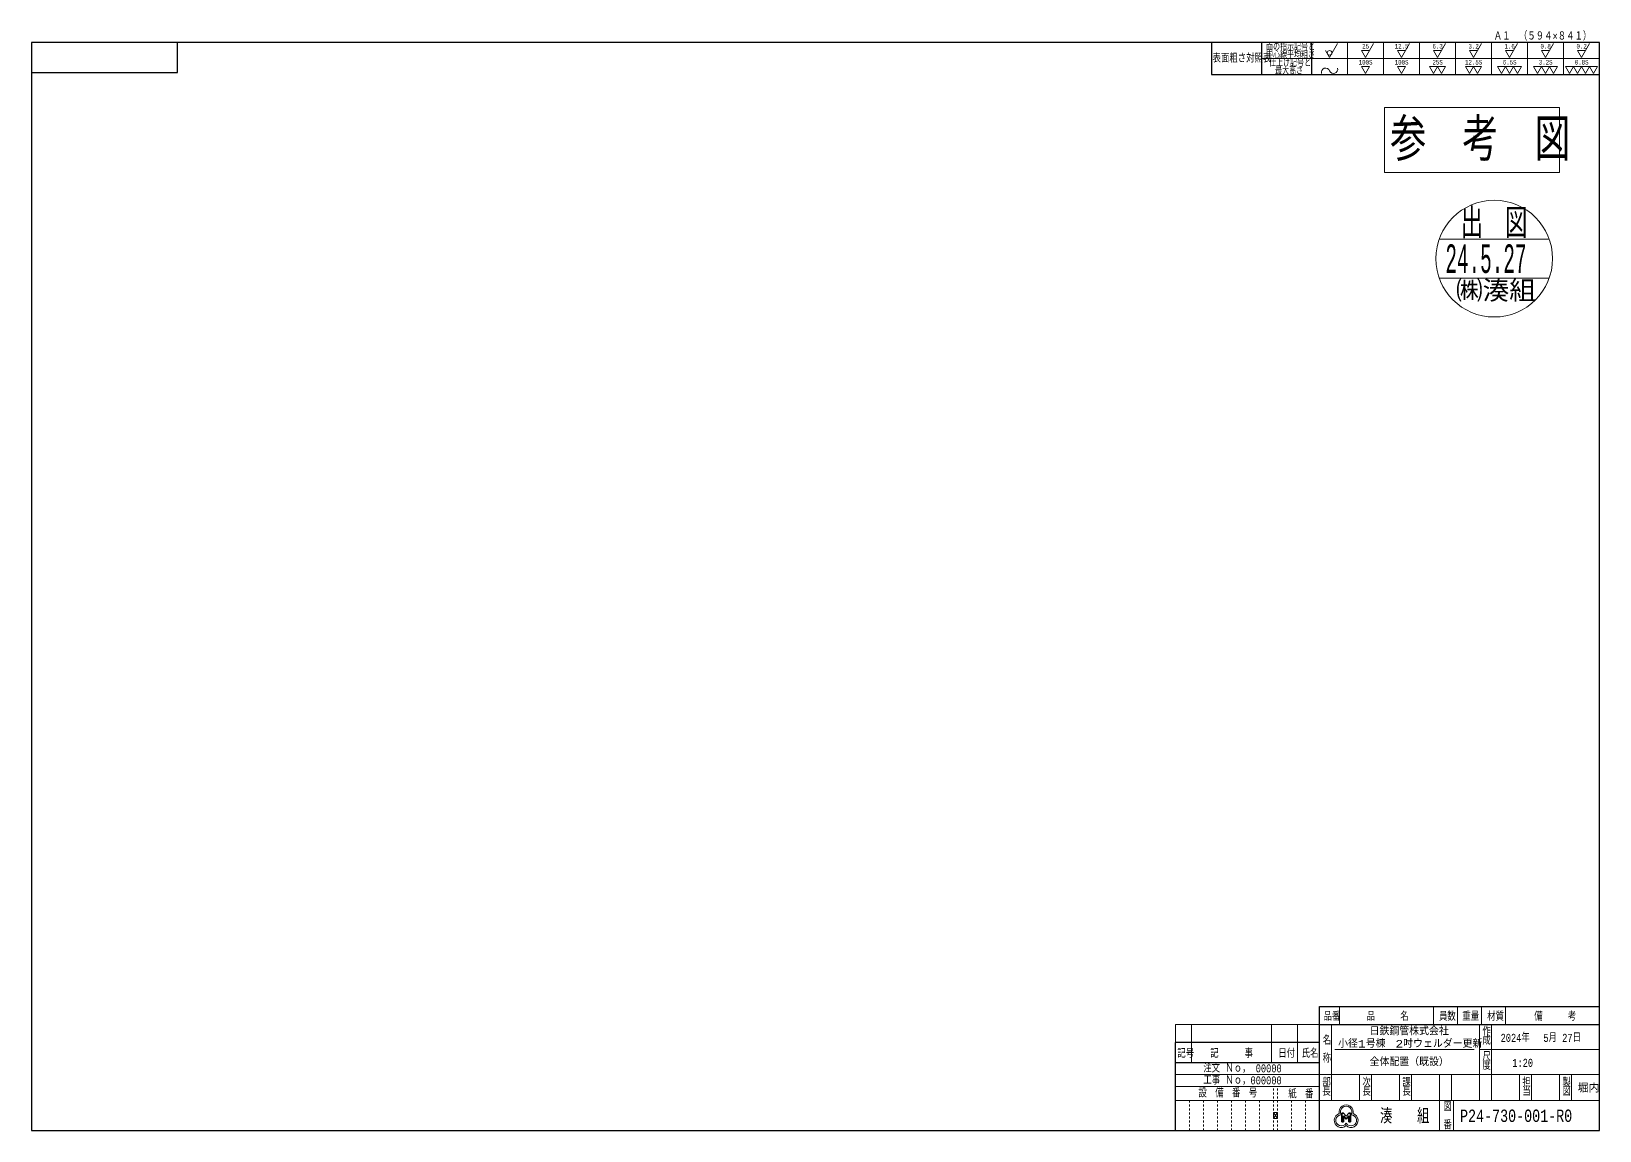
# Model space of a CAD drawing. Header units: millimetres. Extents: x -211 to 45495, y 24 to 52952.
# Drawn here: x 28 to 812, y 24 to 573 of the extents above; entities that cross this region are included whole.
import ezdxf

# ---------------------------------------------------------------- set-up
doc = ezdxf.new("R2010")
doc.units = ezdxf.units.MM
doc.linetypes.add('DOT', pattern=[2, 1, -1])
doc.layers.add('GR1_01', color=7, linetype='Continuous')
doc.styles.add('FX_VECTOR', font='MONOTXT.SHX', dxfattribs={"bigfont": 'BIGFONT.SHX'})
doc.styles.add('ＭＳ 明朝', font='')
doc.styles.get('ＭＳ 明朝').set_extended_font_data('ＭＳ 明朝')

# ---------------------------------------------------------------- blocks, each defined once
blk = doc.blocks.new('BLKF023')
at = {"layer": 'GR1_01', "color": 3, "linetype": 'Continuous', "lineweight": 25}
for p, q in [((618.5, 567.5), (618.5, 551.5)), ((643.5, 567.5), (643.5, 551.5)), ((668.5, 567.5), (668.5, 551.5)), ((618.5, 551.5), (812.5, 551.5))]:
    blk.add_line(p, q, dxfattribs=at)
at = {"layer": 'GR1_01', "color": 7, "linetype": 'Continuous', "lineweight": 13}
for p, q in [((679.5, 563.46), (681.5, 566.93)), ((686.5, 567.5), (686.5, 551.5)), ((697.5, 563.46), (699.5, 566.93)), ((704.5, 567.5), (704.5, 551.5)), ((715.5, 563.46), (717.5, 566.93)), ((722.5, 567.5), (722.5, 551.5)), ((733.5, 563.46), (735.5, 566.93)), ((740.5, 567.5), (740.5, 551.5)), ((751.5, 563.46), (753.5, 566.93)), ((758.5, 567.5), (758.5, 551.5)), ((769.5, 563.46), (771.5, 566.93)), ((776.5, 567.5), (776.5, 551.5)), ((787.5, 563.46), (789.5, 566.93)), ((794.5, 567.5), (794.5, 551.5)), ((805.5, 563.46), (807.5, 566.93)), ((643.5, 559.5), (812.5, 559.5)), ((675.5, 563.46), (677.5, 560)), ((677.5, 560), (679.5, 563.46)), ((693.5, 563.46), (695.5, 560)), ((693.5, 563.46), (697.5, 563.46)), ((695.5, 560), (697.5, 563.46)), ((711.5, 563.46), (713.5, 560)), ((711.5, 563.46), (715.5, 563.46)), ((713.5, 560), (715.5, 563.46)), ((729.5, 563.46), (731.5, 560)), ((729.5, 563.46), (733.5, 563.46)), ((731.5, 560), (733.5, 563.46)), ((747.5, 563.46), (749.5, 560)), ((747.5, 563.46), (751.5, 563.46)), ((749.5, 560), (751.5, 563.46)), ((765.5, 563.46), (767.5, 560)), ((765.5, 563.46), (769.5, 563.46)), ((767.5, 560), (769.5, 563.46)), ((783.5, 563.46), (785.5, 560)), ((783.5, 563.46), (787.5, 563.46)), ((785.5, 560), (787.5, 563.46)), ((801.5, 563.46), (803.5, 560)), ((801.5, 563.46), (805.5, 563.46)), ((803.5, 560), (805.5, 563.46)), ((697.5, 555.46), (693.5, 555.46)), ((693.5, 555.46), (695.5, 552)), ((695.5, 552), (697.5, 555.46)), ((715.5, 555.46), (711.5, 555.46)), ((711.5, 555.46), (713.5, 552)), ((713.5, 552), (715.5, 555.46)), ((731.5, 555.46), (727.5, 555.46)), ((727.5, 555.46), (729.5, 552)), ((729.5, 552), (731.5, 555.46)), ((735.5, 555.46), (731.5, 555.46)), ((731.5, 555.46), (733.5, 552)), ((733.5, 552), (735.5, 555.46)), ((749.5, 555.46), (745.5, 555.46)), ((745.5, 555.46), (747.5, 552)), ((747.5, 552), (749.5, 555.46)), ((753.5, 555.46), (749.5, 555.46)), ((749.5, 555.46), (751.5, 552)), ((751.5, 552), (753.5, 555.46)), ((765.5, 555.46), (761.5, 555.46)), ((761.5, 555.46), (763.5, 552)), ((763.5, 552), (765.5, 555.46)), ((769.5, 555.46), (765.5, 555.46)), ((765.5, 555.46), (767.5, 552)), ((767.5, 552), (769.5, 555.46)), ((773.5, 555.46), (769.5, 555.46)), ((769.5, 555.46), (771.5, 552)), ((771.5, 552), (773.5, 555.46)), ((783.5, 555.46), (779.5, 555.46)), ((779.5, 555.46), (781.5, 552)), ((781.5, 552), (783.5, 555.46)), ((787.5, 555.46), (783.5, 555.46)), ((783.5, 555.46), (785.5, 552)), ((785.5, 552), (787.5, 555.46)), ((791.5, 555.46), (787.5, 555.46)), ((787.5, 555.46), (789.5, 552)), ((789.5, 552), (791.5, 555.46)), ((799.5, 555.46), (795.5, 555.46)), ((795.5, 555.46), (797.5, 552)), ((797.5, 552), (799.5, 555.46)), ((803.5, 555.46), (799.5, 555.46)), ((799.5, 555.46), (801.5, 552)), ((801.5, 552), (803.5, 555.46)), ((807.5, 555.46), (803.5, 555.46)), ((803.5, 555.46), (805.5, 552)), ((805.5, 552), (807.5, 555.46)), ((811.5, 555.46), (807.5, 555.46)), ((807.5, 555.46), (809.5, 552)), ((809.5, 552), (811.5, 555.46))]:
    blk.add_line(p, q, dxfattribs=at)
blk.add_circle((677.5, 562.31), 1.15, dxfattribs=at)
for centre, start, end in [((675.54, 552.56), 21.61478, 195.25512), ((679.46, 554.11), 201.61478, 15.25512)]:
    blk.add_arc(centre, 2.11, start, end, dxfattribs=at)
at = {"layer": 'GR1_01', "color": 6, "linetype": 'Continuous', "lineweight": 0, "style": 'FX_VECTOR'}
for s, height, width, p in [('面の指示記号と', 3.5, 0.714286, (645.75, 563.5)), ('25', 2.291, 0.75, (693.78, 564.46)), ('12.5', 2.291, 0.75, (710.06, 564.46)), ('6.3', 2.291, 0.75, (728.92, 564.46)), ('3.2', 2.291, 0.75, (746.92, 564.46)), ('1.6', 2.291, 0.75, (764.92, 564.46)), ('0.8', 2.291, 0.75, (782.92, 564.46)), ('0.2', 2.291, 0.75, (800.92, 564.46)), ('表面粗さ対照表', 4, 0.75, (619, 557.5)), ('中心線平均粗さ', 3.5, 0.714286, (645.75, 559.5)), ('仕上げ記号と', 3.5, 0.714286, (647.25, 555.5)), ('100S', 2.291, 0.75, (692.06, 556.46)), ('100S', 2.291, 0.75, (710.06, 556.46)), ('25S', 2.291, 0.75, (728.92, 556.46)), ('12.5S', 2.291, 0.75, (745.2, 556.46)), ('6.5S', 2.291, 0.75, (764.06, 556.46)), ('3.2S', 2.291, 0.75, (782.06, 556.46)), ('0.8S', 2.291, 0.75, (800.06, 556.46)), ('最大高さ', 3.5, 0.714286, (650.25, 551.5))]:
    blk.add_text(s, height=height, dxfattribs=dict(at, width=width)).set_placement(p)
blk = doc.blocks.new('BLKF218')
at = {"layer": 'GR1_01', "color": 7, "linetype": 'Continuous', "lineweight": 13}
for p, q in [((792.5, 534.92), (704.98, 534.92)), ((704.98, 534.92), (704.98, 502.49)), ((792.5, 502.49), (792.5, 534.92)), ((704.98, 502.49), (792.5, 502.49))]:
    blk.add_line(p, q, dxfattribs=at)
at = {"layer": 'GR1_01', "color": 6, "linetype": 'Continuous', "lineweight": 20, "style": 'FX_VECTOR', "width": 0.77241}
blk.add_text('参\u3000考\u3000図', height=21.212, dxfattribs=at).set_placement((707.79, 508.37))
blk = doc.blocks.new('BLKF217')
at = {"layer": 'GR1_01', "color": 7, "linetype": 'Continuous', "lineweight": 13}
blk.add_blockref('BLKF218', (0, 0), dxfattribs=at)
blk = doc.blocks.new('BLKF221')
at = {"layer": 'GR1_01', "color": 7, "linetype": 'Continuous', "lineweight": 13}
for p, q in [((732.32, 469.14), (787.3, 469.14)), ((732.32, 449.7), (787.3, 449.7))]:
    blk.add_line(p, q, dxfattribs=at)
blk.add_circle((759.81, 459.42), 29.16, dxfattribs=at)
at = {"layer": 'GR1_01', "color": 6, "linetype": 'Continuous', "lineweight": 20, "style": 'FX_VECTOR'}
for s, height, width, p in [('出\u3000図', 14.961, 0.675376, (743.06, 469.62)), ('24.5.27', 14.29, 0.468343, (735.38, 452.28)), ('㈱湊組', 10.74, 1.123959, (740.74, 437.87))]:
    blk.add_text(s, height=height, dxfattribs=dict(at, width=width)).set_placement(p)
blk = doc.blocks.new('BLKF220')
at = {"layer": 'GR1_01', "color": 6, "linetype": 'Continuous', "lineweight": 13}
blk.add_blockref('BLKF221', (0, 0), dxfattribs=at)
blk = doc.blocks.new('BLKF219')
at = {"layer": 'GR1_01', "color": 6, "linetype": 'Continuous', "lineweight": 13}
blk.add_blockref('BLKF220', (0, 0), dxfattribs=at)

msp = doc.modelspace()

# ---------------------------------------------------------------- linework, layer by layer
at = {"layer": 'GR1_01', "color": 3, "linetype": 'Continuous', "lineweight": 25}
for p, q in [((28.5, 567.5), (28.5, 23.5)), ((812.5, 567.5), (28.5, 567.5)), ((101.5, 552.5), (101.5, 567.5)), ((812.5, 23.5), (812.5, 567.5)), ((28.5, 552.5), (101.5, 552.5)), ((672.5, 85.5), (812.5, 85.5)), ((672.5, 23.5), (672.5, 85.5)), ((672.5, 76.5), (812.5, 76.5)), ((672.5, 67.5), (600.5, 67.5)), ((600.5, 57.5), (600.5, 67.5)), ((600.5, 23.5), (600.5, 57.5)), ((600.5, 57.5), (672.55, 57.5)), ((28.5, 23.5), (812.5, 23.5))]:
    msp.add_line(p, q, dxfattribs=at)
at = {"layer": 'GR1_01', "color": 7, "linetype": 'Continuous', "lineweight": 13}
for p, q in [((682.5, 85.5), (682.5, 76.5)), ((729.5, 85.5), (729.5, 76.5)), ((741.5, 76.5), (741.5, 85.5)), ((753.5, 85.5), (753.5, 76.5)), ((765.5, 85.5), (765.5, 76.5)), ((672.5, 76.5), (600.5, 76.5)), ((600.5, 67.5), (600.5, 76.5)), ((608.5, 57.5), (608.5, 76.5)), ((648.5, 57.5), (648.5, 76.5)), ((661.5, 57.5), (661.5, 76.5)), ((678.5, 76.5), (678.5, 38.5)), ((752.5, 38.5), (752.5, 76.5)), ((758.5, 76.5), (758.5, 38.5)), ((749.82, 64), (680.1, 64)), ((812.5, 64), (752.5, 64)), ((600.5, 51.5), (812.5, 51.5)), ((692.5, 51.5), (692.5, 38.5)), ((698.5, 51.5), (698.5, 38.5)), ((712.5, 51.5), (712.5, 38.5)), ((718.5, 51.5), (718.5, 38.5)), ((732.5, 51.5), (732.5, 23.5)), ((738.5, 38.5), (738.5, 51.5)), ((772.5, 51.5), (772.5, 38.5)), ((778.5, 51.5), (778.5, 38.5)), ((792.5, 51.5), (792.5, 38.5)), ((798.5, 51.5), (798.5, 38.5)), ((600.5, 45.5), (672.55, 45.5)), ((600.5, 38.5), (812.5, 38.5)), ((649.5, 32.5), (651.5, 32.5)), ((649.5, 32.5), (649.5, 29.5)), ((649.5, 29.5), (651.5, 32.5)), ((649.5, 32.5), (651.5, 29.5)), ((651.5, 32.5), (651.5, 29.5)), ((739.5, 23.5), (739.5, 38.5)), ((649.5, 29.5), (651.5, 29.5))]:
    msp.add_line(p, q, dxfattribs=at)
at = {"layer": 'GR1_01', "color": 7, "linetype": 'DOT', "lineweight": 13}
for p, q in [((649.5, 23.5), (649.5, 45.5)), ((651.5, 23.5), (651.5, 45.5)), ((607.5, 23.5), (607.5, 38.5)), ((614.5, 23.5), (614.5, 38.5)), ((621.5, 23.5), (621.5, 38.5)), ((628.5, 23.5), (628.5, 38.5)), ((635.5, 23.5), (635.5, 38.5)), ((642.5, 23.5), (642.5, 38.5)), ((658.5, 23.5), (658.5, 38.5)), ((665.5, 23.5), (665.5, 38.5))]:
    msp.add_line(p, q, dxfattribs=at)
at = {"layer": 'GR1_01', "color": 4, "linetype": 'Continuous', "lineweight": 35}
for p, q in [((683.6, 32.22), (683.6, 27.85)), ((684.48, 32.22), (683.6, 32.22)), ((685.79, 30.66), (684.48, 32.22)), ((687.1, 32.22), (685.79, 30.66)), ((687.98, 32.22), (687.1, 32.22)), ((687.98, 27.85), (687.98, 32.22)), ((683.6, 27.85), (684.48, 27.85)), ((684.48, 27.85), (684.48, 30.86)), ((684.48, 30.86), (685.79, 29.3)), ((685.79, 29.3), (687.1, 30.86)), ((687.1, 30.86), (687.1, 27.85)), ((687.1, 27.85), (687.98, 27.85))]:
    msp.add_line(p, q, dxfattribs=at)
at = {"layer": 'GR1_01', "color": 7, "linetype": 'Continuous', "lineweight": 13}
for centre, radius, start, end in [((683.36, 28.63), 3.53, 106.57325, 313.42675), ((683.36, 28.63), 2.81, 90, 330), ((685.79, 32.84), 3.53, 346.57325, 193.42675), ((685.79, 32.84), 2.81, 330, 210), ((688.22, 28.63), 3.53, 226.57325, 73.42675), ((688.22, 28.63), 2.81, 210, 90)]:
    msp.add_arc(centre, radius, start, end, dxfattribs=at)

# ---------------------------------------------------------------- block references
for name in ['BLKF023', 'BLKF217']:
    msp.add_blockref(name, (0, 0), dxfattribs=at)
at = {"layer": 'GR1_01', "color": 6, "linetype": 'Continuous', "lineweight": 13}
msp.add_blockref('BLKF219', (0, 0), dxfattribs=at)

# ---------------------------------------------------------------- texts
at = {"layer": 'GR1_01', "color": 6, "linetype": 'Continuous', "lineweight": 0, "style": 'FX_VECTOR'}
for s, height, width, p in [('Ａ１\u3000（５９４×８４１）', 4, 0.75, (759.55, 568.55)), ('品番', 4, 0.75, (674.47, 78.5)), ('品\u3000\u3000\u3000名', 4, 0.75, (696.03, 78.5)), ('員数', 4, 0.75, (732.18, 78.5)), ('重量', 4, 0.75, (743.86, 78.5)), ('材質', 4, 0.75, (756.27, 78.5)), ('備\u3000\u3000\u3000考', 4, 0.75, (779.8, 78.5)), ('名', 4, 0.75, (674.07, 66.54)), ('日鉄鋼管株式会社', 3.8, 1.184211, (697.5, 71.25)), ('作', 4, 0.75, (753.9, 70.98)), ('成', 4, 0.75, (753.9, 66.48)), ('2024年 \u30005月 27日', 4, 0.75, (763, 67.88)), ('記号', 4, 0.75, (601.4, 60)), ('記     事', 4, 0.75, (617.84, 60)), ('日付', 4, 0.75, (651.81, 60)), ('氏名', 4, 0.75, (663.52, 60)), ('小径1号棟\u30002吋ウェルダー更新', 3.8, 1.184211, (681.75, 65)), ('注文 Ｎｏ， 00000', 4, 0.75, (614.38, 52.62)), ('称', 4, 0.75, (674.07, 57.54)), ('全体配置（既設）', 3.8, 1.184211, (697.5, 55.85)), ('尺', 4, 0.75, (753.9, 58.48)), ('度', 4, 0.75, (753.9, 53.98)), ('1:20', 4, 0.75, (768.84, 55.39)), ('工事 Ｎｏ，000000', 4, 0.75, (614.38, 46.62)), ('部', 4, 0.75, (673.9, 45.48)), ('次', 4, 0.75, (693.9, 45.48)), ('課', 4, 0.75, (713.9, 45.48)), ('担', 4, 0.75, (773.9, 45.48)), ('製', 4, 0.75, (793.9, 45.48)), ('設\u3000備\u3000番\u3000号', 4, 0.75, (611.93, 40.17)), ('紙\u3000番', 4, 0.75, (656.84, 39.72)), ('長', 4, 0.75, (673.9, 40.98)), ('長', 4, 0.75, (693.9, 40.98)), ('長', 4, 0.75, (713.9, 40.98)), ('当', 4, 0.75, (773.9, 40.98)), ('図', 4, 0.75, (793.9, 40.98)), ('図', 4, 0.75, (734.41, 33.28)), ('P24-730-001-R0', 6.171, 0.75, (742.71, 27.85)), ('番', 4, 0.75, (734.41, 24.28))]:
    msp.add_text(s, height=height, dxfattribs=dict(at, width=width)).set_placement(p)
at = {"layer": 'GR1_01', "color": 6, "linetype": 'Continuous', "lineweight": 0, "style": 'ＭＳ 明朝'}
msp.add_text('堀内', height=4, dxfattribs=at).set_placement((801.5, 43))
at = {"layer": 'GR1_01', "color": 4, "linetype": 'Continuous', "lineweight": 35, "style": 'FX_VECTOR', "width": 0.75}
msp.add_text('湊\u3000\u3000組', height=7.479, dxfattribs=at).set_placement((702.73, 27.08))

doc.saveas('drawing.dxf')
